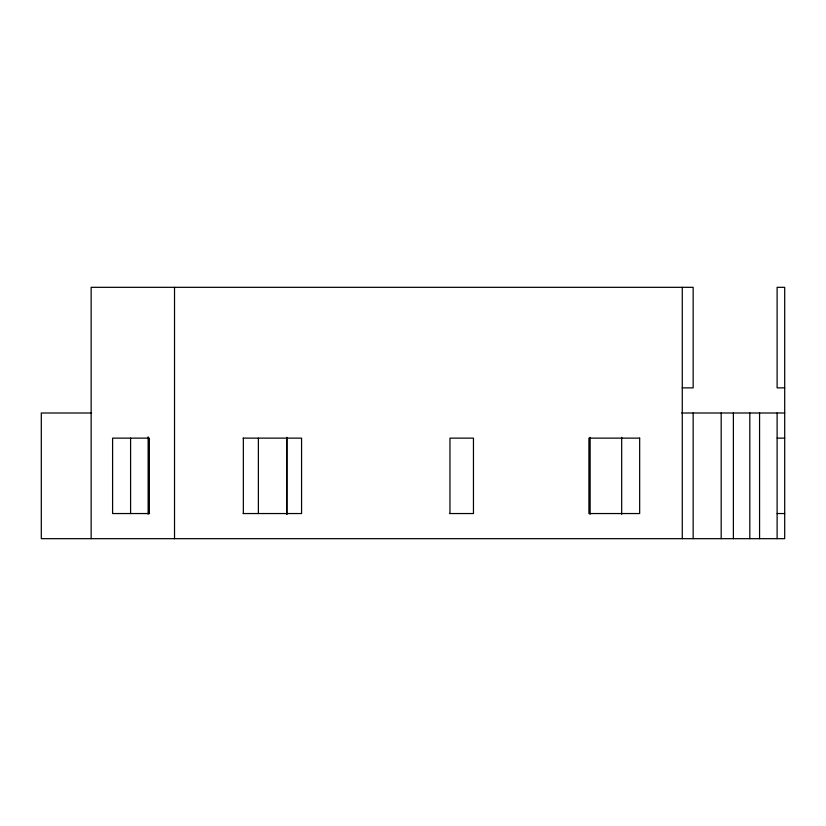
<?xml version="1.0" encoding="UTF-8"?>
<svg xmlns="http://www.w3.org/2000/svg" width="826" height="826" viewBox="0 0 826 826"><rect width="100%" height="100%" fill="white"/><g stroke="black" fill="none" stroke-linecap="round" stroke-linejoin="round"><path stroke-width="1.24" d="M682.276 387.869L693.159 387.869L693.159 287.324L91.149 287.324L91.149 538.676M784.7 387.869L777.111 387.869L777.111 287.324L784.7 287.324L784.7 538.676L41.3 538.676L41.3 413L91.583 413M681.687 413L784.7 413M243.112 438.131L301.573 438.131L301.573 513.545L243.112 513.545M777.163 438.131L784.7 438.131M149.609 513.545L112.594 513.545L112.594 438.131L149.361 438.131L149.361 513.545M449.478 513.545L473.453 513.545L473.453 438.131L449.964 438.131L449.964 513.545M777.163 513.545L784.7 513.545M777.111 413L777.111 538.676M759.569 413L759.569 538.676M749.812 413L749.812 538.676M733.374 413L733.374 538.676M721.181 413L721.181 538.676M693.159 413L693.159 538.676M682.276 287.324L682.276 538.676M621.689 437.367L621.689 514.309M590.125 437.367L590.125 514.309M258.383 438.131L258.383 513.545M243.35 438.131L243.35 513.545M174.523 287.324L174.523 538.676M148.133 436.851L148.133 514.185M130.591 438.131L130.591 513.545M639.665 438.131L588.917 438.131L588.917 513.545L639.665 513.545L639.665 438.131M286.829 514.309L286.829 437.367L286.798 514.309"/></g></svg>
